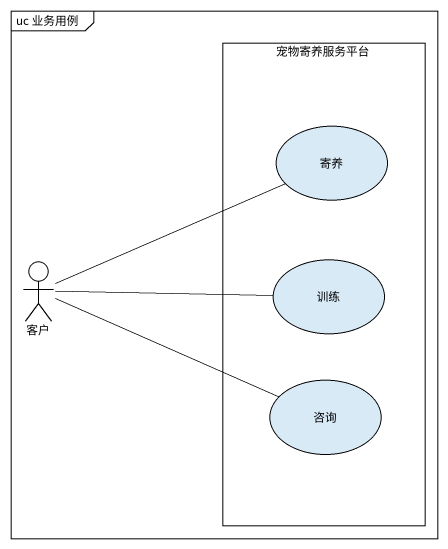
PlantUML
@startuml
mainframe uc 业务用例
rectangle 宠物寄养服务平台 {
  usecase 寄养
  usecase 训练
  usecase 咨询
}
actor 客户
客户 -right- 寄养
客户 -right- 训练
客户 -right- 咨询
@enduml
